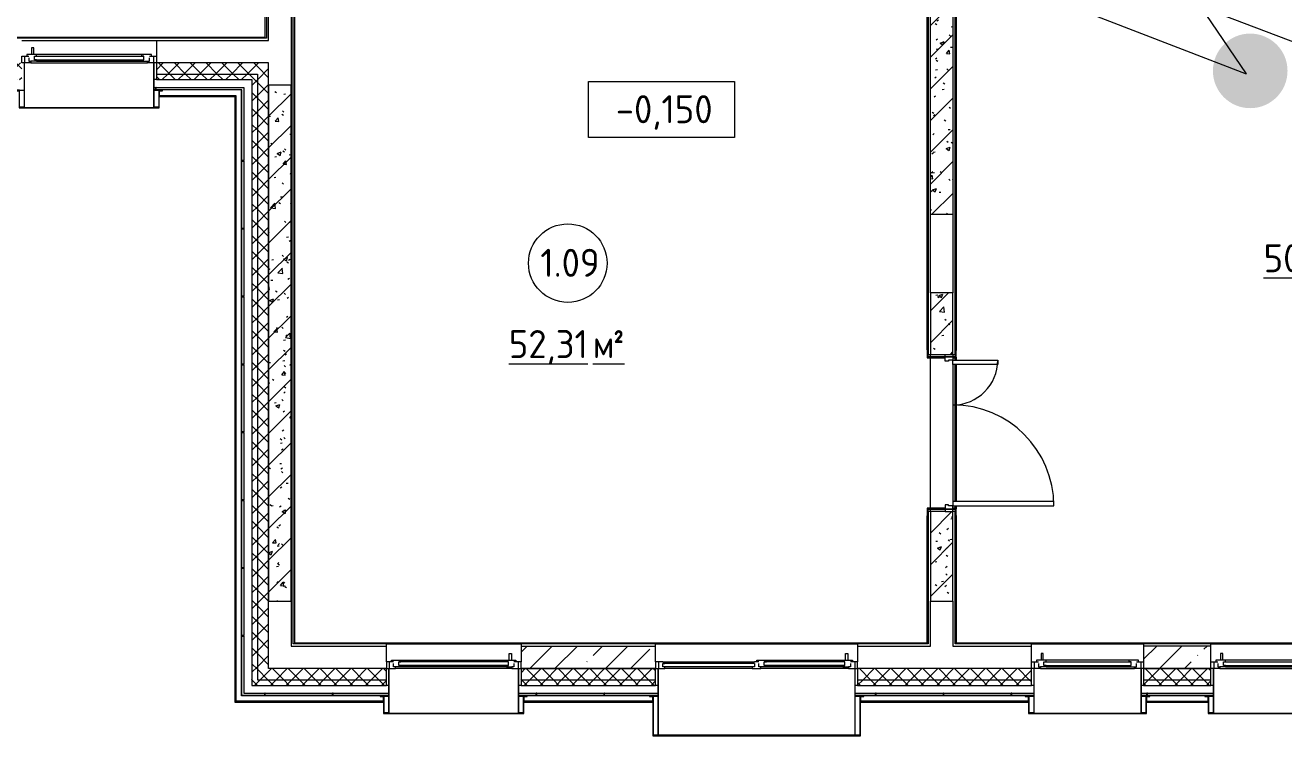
# Model space of a CAD drawing. Header units: millimetres. Extents: x -584918 to 2941280, y 3000189 to 4229862.
# Drawn here: x 178962 to 190182, y 3650331 to 3656666 of the extents above; entities that cross this region are included whole.
import ezdxf

# ---------------------------------------------------------------- set-up
doc = ezdxf.new("R2010")
doc.units = ezdxf.units.MM
doc.linetypes.add('ASVP_Невидимые', pattern=[5, 3, -2])
for name, color, linetype, lineweight in [('_ Окна', 7, 'Continuous', 0), ('Аннотация', 7, 'Continuous', 0), ('Витраж', 7, 'Continuous', 0), ('Двери', 7, 'Continuous', 0), ('Марки помещений', 7, 'Continuous', 0), ('Обобщенные модели', 7, 'Continuous', 0), ('Окна', 7, 'Continuous', 0), ('Отметки', 7, 'Continuous', 0), ('Перекрытие', 7, 'Continuous', 0), ('Стены', 7, 'Continuous', 0), ('Стены внутренние', 7, 'Continuous', 0), ('Стены наружные', 7, 'Continuous', 0), ('Стены несущие', 7, 'Continuous', 0), ('Стены отделка', 7, 'Continuous', 0), ('Стены перегородки', 7, 'Continuous', 0), ('Стены штриховка', 7, 'Continuous', 0), ('экспертиза ДУ', 1, 'Continuous', 0), ('экспертиза ДУ пояснения', 6, 'Continuous', 0)]:
    doc.layers.add(name, color=color, linetype=linetype, lineweight=lineweight)
doc.styles.add('GOST Common_2', font='', dxfattribs={"height": 500})
doc.styles.add('GOST Common_3', font='', dxfattribs={"width": 0.9, "height": 500})
doc.styles.get('GOST Common_2').set_extended_font_data('GOST Common')
doc.styles.get('GOST Common_3').set_extended_font_data('GOST Common')
pattern_1 = [(45, (192051.36, 3643581.32), (-141.4214, 141.4214), [])]
pattern_2 = [(50, (192051.36, 3643581.32), (364.368, -31.8783), [38.1, -419.1]), (355, (192051.36, 3643581.3), (-70.486, 382.113), [30.48, -335.28]), (100.451, (192081.73, 3643578.66), (293.885, 350.2334), [32.38, -356.18]), (46.184, (192051.36, 3643682.9), (542.158, -84.086), [57.15, -628.65]), (96.636, (192096.54, 3643675.9), (474.805, 494.855), [48.57, -534.27]), (351.184, (192051.36, 3643682.9), (474.81, 494.85), [45.72, -502.92]), (21, (192102.16, 3643657.52), (303.2285, -204.5305), [38.1, -419.1]), (326, (192102.16, 3643657.5), (123.604, 368.376), [30.48, -335.28]), (71.451, (192127.43, 3643640.47), (426.834, 163.843), [32.38, -356.18]), (37.5, (192051.36, 3643581.32), (6.1766, 169.11015), [16.764, -314.452, 16.764, -323.596, -336.55]), (37.5, (192051.36, 3643581.32), (6.1766, 169.11015), [-671.576, 16.764, -319.786]), (7.5, (192051.36, 3643581.32), (133.6389, 200.3615), [16.764, -177.292, 16.764, -306.832, -128.27]), (7.5, (192051.36, 3643581.32), (133.6389, 200.3615), [-517.652, 16.764, -111.506]), (327.5, (191938.08, 3643581.32), (271.1818, -11.4584), [16.764, -110.236, 16.764, -379.476, -525.78]), (327.5, (191938.08, 3643581.32), (271.1818, -11.4584), [-523.24, 16.764, -509.016]), (317.5, (191887.28, 3643581.32), (296.2585, 50.853), [16.764, -148.336, 16.764, -246.38, -373.38]), (317.5, (191887.28, 3643581.32), (296.2585, 50.853), [-428.244, 16.764, -356.616])]
pattern_3 = [(45, (192051.36, 3643581.32), (-224.506, 224.506), []), (45, (192275.87, 3643581.32), (-224.506, 224.506), [396.875, -79.375, 3.353, -76.022])]
pattern_4 = [(45, (192051.36, 3643581.3), (-235.732, 235.732), []), (45, (192208.5, 3643581.3), (-235.732, 235.732), [])]
pattern_5 = [(45, (192051.36, 3643581.32), (-70.71068, 70.71068), []), (135, (192051.36, 3643581.32), (-70.71068, -70.71068), [])]

# ---------------------------------------------------------------- blocks, each defined once
blk = doc.blocks.new('ASVP_ДверьДеревянная_2 полотна - Межкомнатная 1300х2000h_полотна_ Г Л _1220 в свету_-7189999-АР Этаж 01')
at = {"layer": 'Двери', "lineweight": 18}
for p, q in [((650, 1000), (610, 1000)), ((610, 1000), (610, 100)), ((650, 100), (650, 1000)), ((-650, 500), (-610, 500)), ((-650, 100), (-650, 500)), ((-610, 500), (-610, 100)), ((-680, 100), (-650, 100)), ((-680, 30), (-680, 100)), ((-640, 30), (-680, 30)), ((-610, 100), (-650, 100)), ((-650, 100), (-650, 60)), ((-650, 60), (-640, 60)), ((-640, 60), (-640, 30)), ((610, 100), (650, 100)), ((650, 60), (640, 60)), ((640, 60), (640, 30)), ((640, 30), (680, 30)), ((680, 100), (650, 100)), ((650, 100), (650, 60)), ((680, 30), (680, 100))]:
    blk.add_line(p, q, dxfattribs=at)
at = {"layer": 'Двери', "linetype": 'ASVP_Невидимые', "lineweight": 18}
for p, q in [((-700, 100), (-680, 100)), ((-700, 30), (-700, 100)), ((-680, 30), (-700, 30)), ((-680, 100), (-680, 30)), ((700, 100), (680, 100)), ((680, 100), (680, 30)), ((680, 30), (700, 30)), ((700, 30), (700, 100))]:
    blk.add_line(p, q, dxfattribs=at)
at = {"layer": 'Двери'}
for centre, radius, start, end in [((650, 100), 900, 90, 180), ((-650, 100), 400, 360, 90)]:
    blk.add_arc(centre, radius, start, end, dxfattribs=at)
blk = doc.blocks.new('ASVP_НАЛИЧНИК МДФ_Двери - Наличник дверной МДФ-V54-АР Этаж 01')
at = {"layer": 'Обобщенные модели'}
for p, q in [((-680, 150), (-680, -1)), ((-670, -5), (-670, 150)), ((670, 150), (670, -5)), ((680, -1), (680, 150)), ((-681, 0), (-740, 0)), ((-740, 0), (-740, -5)), ((-681, -1), (-681, 0)), ((740, 0), (681, 0)), ((681, 0), (681, -1)), ((740, -5), (740, 0)), ((-735, -10), (-675, -10)), ((-680, -1), (-681, -1)), ((675, -10), (735, -10)), ((681, -1), (680, -1))]:
    blk.add_line(p, q, dxfattribs=at)
for centre, start, end in [((-735, -5), 180, 270), ((-675, -5), 270, 360), ((675, -5), 180, 270), ((735, -5), 270, 360)]:
    blk.add_arc(centre, 5, start, end, dxfattribs=at)
blk = doc.blocks.new('ASVP_НАЛИЧНИК МДФ_Двери - Наличник дверной МДФ-7488626-АР Этаж 01')
at = {"layer": 'Обобщенные модели'}
for p, q in [((-681, 0), (-740, 0)), ((-740, 0), (-740, -5)), ((-681, -1), (-681, 0)), ((-680, 20), (-680, -1)), ((-670, -5), (-670, 20)), ((670, 20), (670, -5)), ((680, -1), (680, 20)), ((740, 0), (681, 0)), ((681, 0), (681, -1)), ((740, -5), (740, 0)), ((-735, -10), (-675, -10)), ((-680, -1), (-681, -1)), ((675, -10), (735, -10)), ((681, -1), (680, -1))]:
    blk.add_line(p, q, dxfattribs=at)
for centre, start, end in [((-735, -5), 180, 270), ((-675, -5), 270, 360), ((675, -5), 180, 270), ((735, -5), 270, 360)]:
    blk.add_arc(centre, 5, start, end, dxfattribs=at)
blk = doc.blocks.new('Окно_ПВХ_2Створки_1Фрамуга-верх - ОП_2100_h_х1750_2ст1фр-7975842-АР Этаж 01')
at = {"layer": '_ Окна'}
for p, q in [((-819, 100), (-900, 100)), ((-900, 100), (-900, 40)), ((-900, 40), (-837, 40)), ((-875, 40), (-875, 100)), ((-855, 26), (-855, 40)), ((-770, 26), (-855, 26)), ((-837, 54), (-837, 86)), ((-837, 86), (-819, 86)), ((-819, 86), (-819, 100)), ((-770, 86), (-819, 86)), ((-788, 72), (-788, 40)), ((-770, 72), (-788, 72)), ((-788, 72), (-69, 72)), ((-788, 40), (-770, 40)), ((-788, 40), (-69, 40)), ((-770, 86), (-770, 72)), ((-770, 40), (-770, 26)), ((-87, 86), (-87, 72)), ((-87, 86), (-38, 86)), ((-87, 72), (-69, 72)), ((-87, 40), (-87, 26)), ((-69, 40), (-87, 40)), ((-2, 26), (-87, 26)), ((-69, 72), (-69, 40)), ((38, 100), (-38, 100)), ((-38, 100), (-38, 86)), ((-38, 86), (-20, 86)), ((-20, 86), (-20, 54)), ((-20, 40), (20, 40)), ((-2, 40), (-2, 26)), ((20, 54), (20, 86)), ((20, 86), (38, 86)), ((20, 54), (837, 54)), ((20, 54), (38, 54)), ((38, 40), (20, 40)), ((38, 86), (38, 100)), ((38, 86), (819, 86)), ((38, 54), (38, 40)), ((819, 100), (819, 86)), ((900, 100), (819, 100)), ((819, 86), (837, 86)), ((819, 54), (819, 40)), ((837, 54), (819, 54)), ((837, 40), (819, 40)), ((837, 86), (837, 54)), ((837, 40), (900, 40)), ((875, 40), (875, 100)), ((900, 40), (900, 100))]:
    blk.add_line(p, q, dxfattribs=at)
at = {"layer": 'Окна'}
for p, q in [((-819, 100), (-38, 100)), ((-814, -34), (-814, 26)), ((-794, 26), (-794, -34)), ((-770, 86), (-87, 86)), ((-87, 26), (-770, 26)), ((38, 100), (819, 100)), ((819, 40), (38, 40)), ((-794, -34), (-814, -34))]:
    blk.add_line(p, q, dxfattribs=at)
blk = doc.blocks.new('Окно_ПВХ_1Створка_1Фрамуга-верх - ОП_2100_h_х1150_1ст1фр-7962699-АР Этаж 01')
at = {"layer": '_ Окна'}
for p, q in [((-600, -40), (-537, -40)), ((-600, -100), (-600, -40)), ((-519, -100), (-600, -100)), ((-575, -40), (-575, -100)), ((-555, -26), (-555, -40)), ((-470, -26), (-555, -26)), ((-537, -54), (-537, -86)), ((-537, -86), (-519, -86)), ((-519, -86), (-519, -100)), ((-470, -86), (-519, -86)), ((-488, -40), (-470, -40)), ((-488, -72), (-488, -40)), ((-488, -40), (488, -40)), ((-470, -72), (-488, -72)), ((-488, -72), (488, -72)), ((-470, -40), (-470, -26)), ((-470, -86), (-470, -72)), ((555, -26), (470, -26)), ((470, -40), (470, -26)), ((488, -40), (470, -40)), ((470, -72), (488, -72)), ((470, -86), (470, -72)), ((470, -86), (519, -86)), ((488, -72), (488, -40)), ((519, -86), (537, -86)), ((519, -100), (519, -86)), ((600, -100), (519, -100)), ((537, -40), (600, -40)), ((537, -86), (537, -54)), ((555, -40), (555, -26)), ((575, -40), (575, -100)), ((600, -40), (600, -100))]:
    blk.add_line(p, q, dxfattribs=at)
at = {"layer": 'Окна'}
for p, q in [((-494, 34), (-514, 34)), ((-514, 34), (-514, -26)), ((-494, -26), (-494, 34)), ((-519, -100), (519, -100)), ((470, -26), (-470, -26)), ((-470, -86), (470, -86))]:
    blk.add_line(p, q, dxfattribs=at)
blk = doc.blocks.new('Окно_ПВХ_1Створка_1Фрамуга-верх - ОП_2100_h_х950_1ст1фр-7962698-АР Этаж 01')
at = {"layer": '_ Окна'}
for p, q in [((-500, -40), (-437, -40)), ((-500, -100), (-500, -40)), ((-419, -100), (-500, -100)), ((-475, -40), (-475, -100)), ((-455, -26), (-455, -40)), ((-370, -26), (-455, -26)), ((-437, -54), (-437, -86)), ((-437, -86), (-419, -86)), ((-419, -86), (-419, -100)), ((-370, -86), (-419, -86)), ((-388, -40), (-370, -40)), ((-388, -72), (-388, -40)), ((-388, -40), (388, -40)), ((-370, -72), (-388, -72)), ((-388, -72), (388, -72)), ((-370, -40), (-370, -26)), ((-370, -86), (-370, -72)), ((455, -26), (370, -26)), ((370, -40), (370, -26)), ((388, -40), (370, -40)), ((370, -72), (388, -72)), ((370, -86), (370, -72)), ((370, -86), (419, -86)), ((388, -72), (388, -40)), ((419, -86), (437, -86)), ((419, -100), (419, -86)), ((500, -100), (419, -100)), ((437, -40), (500, -40)), ((437, -86), (437, -54)), ((455, -40), (455, -26)), ((475, -40), (475, -100)), ((500, -40), (500, -100))]:
    blk.add_line(p, q, dxfattribs=at)
at = {"layer": 'Окна'}
for p, q in [((-394, 34), (-414, 34)), ((-414, 34), (-414, -26)), ((-394, -26), (-394, 34)), ((-419, -100), (419, -100)), ((370, -26), (-370, -26)), ((-370, -86), (370, -86))]:
    blk.add_line(p, q, dxfattribs=at)
blk = doc.blocks.new('Окно_ПВХ_1Створка_1Фрамуга-верх - ОП_2100_h_х1150_1ст1фр-7962693-АР Этаж 01')
at = {"layer": '_ Окна'}
for p, q in [((-600, -40), (-537, -40)), ((-600, -100), (-600, -40)), ((-519, -100), (-600, -100)), ((-575, -40), (-575, -100)), ((-555, -26), (-555, -40)), ((-470, -26), (-555, -26)), ((-537, -54), (-537, -86)), ((-537, -86), (-519, -86)), ((-519, -86), (-519, -100)), ((-470, -86), (-519, -86)), ((-488, -40), (-470, -40)), ((-488, -72), (-488, -40)), ((-488, -40), (488, -40)), ((-470, -72), (-488, -72)), ((-488, -72), (488, -72)), ((-470, -40), (-470, -26)), ((-470, -86), (-470, -72)), ((555, -26), (470, -26)), ((470, -40), (470, -26)), ((488, -40), (470, -40)), ((470, -72), (488, -72)), ((470, -86), (470, -72)), ((470, -86), (519, -86)), ((488, -72), (488, -40)), ((519, -86), (537, -86)), ((519, -100), (519, -86)), ((600, -100), (519, -100)), ((537, -40), (600, -40)), ((537, -86), (537, -54)), ((555, -40), (555, -26)), ((575, -40), (575, -100)), ((600, -40), (600, -100))]:
    blk.add_line(p, q, dxfattribs=at)
at = {"layer": 'Окна'}
for p, q in [((-494, 34), (-514, 34)), ((-514, 34), (-514, -26)), ((-494, -26), (-494, 34)), ((-519, -100), (519, -100)), ((470, -26), (-470, -26)), ((-470, -86), (470, -86))]:
    blk.add_line(p, q, dxfattribs=at)
blk = doc.blocks.new('Откос с зашивкой _верх_низ_ - Откос-7944803-АР Этаж 01')
at = {"layer": 'Обобщенные модели'}
for p, q in [((-625, 100), (-625, -50)), ((-575, 100), (-625, 100)), ((-620, -55), (-620, 95)), ((-620, 95), (-575, 95)), ((-580, 100), (-580, -300)), ((-575, 100), (-580, 100)), ((575, 100), (-575, 100)), ((-575, -300), (-575, 100)), ((-575, 95), (-575, 100)), ((-575, 100), (575, 100)), ((580, 100), (575, 100)), ((575, 100), (575, -300)), ((625, 100), (575, 100)), ((575, 100), (575, 95)), ((575, 95), (620, 95)), ((580, -300), (580, 100)), ((620, 95), (620, -55)), ((625, -50), (625, 100)), ((-625, -50), (-655, -50)), ((-655, -50), (-655, -55)), ((-655, -55), (-620, -55)), ((-580, -55), (-620, -55)), ((620, -55), (580, -55)), ((620, -55), (655, -55)), ((655, -50), (625, -50)), ((655, -55), (655, -50))]:
    blk.add_line(p, q, dxfattribs=at)
blk = doc.blocks.new('Откос с зашивкой _верх_низ_ - Откос-7944804-АР Этаж 01')
at = {"layer": 'Обобщенные модели'}
for p, q in [((-925, 300), (-925, -50)), ((-875, 300), (-925, 300)), ((-920, -55), (-920, 295)), ((-920, 295), (-875, 295)), ((-880, 300), (-880, -300)), ((-875, 300), (-880, 300)), ((875, 300), (-875, 300)), ((-875, -300), (-875, 300)), ((-875, 295), (-875, 300)), ((-875, 300), (875, 300)), ((-875, 295), (875, 295)), ((880, 300), (875, 300)), ((875, 300), (875, -300)), ((925, 300), (875, 300)), ((875, 300), (875, 295)), ((875, 295), (920, 295)), ((880, -300), (880, 300)), ((920, 295), (920, -55)), ((925, -50), (925, 300)), ((-925, -50), (-955, -50)), ((-955, -50), (-955, -55)), ((-955, -55), (-920, -55)), ((-880, -55), (-920, -55)), ((920, -55), (880, -55)), ((920, -55), (955, -55)), ((955, -50), (925, -50)), ((955, -55), (955, -50))]:
    blk.add_line(p, q, dxfattribs=at)
blk = doc.blocks.new('Откос с зашивкой _верх_низ_ - Откос-V220-АР Этаж 01')
at = {"layer": 'Обобщенные модели'}
for p, q in [((-625, 100), (-625, -50)), ((-575, 100), (-625, 100)), ((-620, -55), (-620, 95)), ((-620, 95), (-575, 95)), ((-580, 100), (-580, -300)), ((-575, 100), (-580, 100)), ((575, 100), (-575, 100)), ((-575, -300), (-575, 100)), ((-575, 95), (-575, 100)), ((-575, 100), (575, 100)), ((580, 100), (575, 100)), ((575, 100), (575, -300)), ((625, 100), (575, 100)), ((575, 100), (575, 95)), ((575, 95), (620, 95)), ((580, -300), (580, 100)), ((620, 95), (620, -55)), ((625, -50), (625, 100)), ((-625, -50), (-655, -50)), ((-655, -50), (-655, -55)), ((-655, -55), (-620, -55)), ((-580, -55), (-620, -55)), ((620, -55), (580, -55)), ((620, -55), (655, -55)), ((655, -50), (625, -50)), ((655, -55), (655, -50))]:
    blk.add_line(p, q, dxfattribs=at)
blk = doc.blocks.new('Откос с зашивкой _верх_низ_ - Откос-7944806-АР Этаж 01')
at = {"layer": 'Обобщенные модели'}
for p, q in [((-525, 100), (-525, -50)), ((-475, 100), (-525, 100)), ((-520, -55), (-520, 95)), ((-520, 95), (-475, 95)), ((-480, 100), (-480, -300)), ((-475, 100), (-480, 100)), ((475, 100), (-475, 100)), ((-475, -300), (-475, 100)), ((-475, 95), (-475, 100)), ((-475, 100), (475, 100)), ((480, 100), (475, 100)), ((475, 100), (475, -300)), ((525, 100), (475, 100)), ((475, 100), (475, 95)), ((475, 95), (520, 95)), ((480, -300), (480, 100)), ((520, 95), (520, -55)), ((525, -50), (525, 100)), ((-525, -50), (-555, -50)), ((-555, -50), (-555, -55)), ((-555, -55), (-520, -55)), ((-480, -55), (-520, -55)), ((520, -55), (480, -55)), ((520, -55), (555, -55)), ((555, -50), (525, -50)), ((555, -55), (555, -50))]:
    blk.add_line(p, q, dxfattribs=at)
blk = doc.blocks.new('Откос с зашивкой _верх_низ_ - Откос-7944810-АР Этаж 01')
at = {"layer": 'Обобщенные модели'}
for p, q in [((-580, 300), (-580, -100)), ((-575, -100), (-575, 300)), ((575, 300), (575, -100)), ((580, -100), (580, 300)), ((-620, 55), (-655, 55)), ((-655, 55), (-655, 50)), ((-655, 50), (-625, 50)), ((-625, 50), (-625, -100)), ((-620, -95), (-620, 55)), ((-620, 55), (-580, 55)), ((580, 55), (620, 55)), ((655, 55), (620, 55)), ((620, 55), (620, -95)), ((625, -100), (625, 50)), ((625, 50), (655, 50)), ((655, 50), (655, 55)), ((-625, -100), (-575, -100)), ((-575, -95), (-620, -95)), ((-580, -100), (-575, -100)), ((-575, -100), (-575, -95)), ((-575, -100), (575, -100)), ((575, -100), (-575, -100)), ((620, -95), (575, -95)), ((575, -95), (575, -100)), ((575, -100), (580, -100)), ((575, -100), (625, -100))]:
    blk.add_line(p, q, dxfattribs=at)
blk = doc.blocks.new('Окно_ПВХ_1Створка_1Фрамуга-верх - ОП_2100_h_х1150_1ст1фр-7962695-АР Этаж 01')
at = {"layer": '_ Окна'}
for p, q in [((-519, 100), (-600, 100)), ((-600, 100), (-600, 40)), ((-600, 40), (-537, 40)), ((-575, 40), (-575, 100)), ((-555, 26), (-555, 40)), ((-470, 26), (-555, 26)), ((-537, 54), (-537, 86)), ((-537, 86), (-519, 86)), ((-519, 86), (-519, 100)), ((-470, 86), (-519, 86)), ((-488, 72), (-488, 40)), ((-470, 72), (-488, 72)), ((-488, 72), (488, 72)), ((-488, 40), (-470, 40)), ((-488, 40), (488, 40)), ((-470, 86), (-470, 72)), ((-470, 40), (-470, 26)), ((470, 86), (470, 72)), ((470, 86), (519, 86)), ((470, 72), (488, 72)), ((470, 40), (470, 26)), ((488, 40), (470, 40)), ((555, 26), (470, 26)), ((488, 72), (488, 40)), ((519, 100), (519, 86)), ((600, 100), (519, 100)), ((519, 86), (537, 86)), ((537, 86), (537, 54)), ((537, 40), (600, 40)), ((555, 40), (555, 26)), ((575, 40), (575, 100)), ((600, 40), (600, 100))]:
    blk.add_line(p, q, dxfattribs=at)
at = {"layer": 'Окна'}
for p, q in [((-519, 100), (519, 100)), ((-514, -34), (-514, 26)), ((-494, 26), (-494, -34)), ((-470, 86), (470, 86)), ((470, 26), (-470, 26)), ((-494, -34), (-514, -34))]:
    blk.add_line(p, q, dxfattribs=at)
blk = doc.blocks.new('Прямоугольный импост - 5х20 мм  _зазор керамогранита цоколя_-7684918-АР Этаж 01')
at = {"layer": 'Витраж'}
for p, q in [((-2.5, -10), (-2.5, 10)), ((-2.5, 10), (2.5, 10)), ((2.5, 10), (2.5, -10)), ((2.5, -10), (-2.5, -10))]:
    blk.add_line(p, q, dxfattribs=at)
blk = doc.blocks.new('ASVP_Марка_Помещение_ДваЗначения - Номер Площадь-685795-АР Этаж 01')
at = {"layer": 'Марки помещений'}
blk.add_circle((0, 0), 3.5, dxfattribs=at)
blk = doc.blocks.new('Высотные отметки - Рамка-5093-АР Этаж 01')
at = {"layer": 'Аннотация'}
for p, q in [((-6.5, 0), (-6.5, 5)), ((-6.5, 5), (6.5, 5)), ((6.5, 5), (6.5, 0)), ((6.5, 0), (-6.5, 0))]:
    blk.add_line(p, q, dxfattribs=at)

msp = doc.modelspace()

# ---------------------------------------------------------------- hatches: boundary and pattern name
at = {"layer": 'Стены внутренние'}
h = msp.add_hatch(dxfattribs=at)
h.set_pattern_fill('FP_1', color=256, style=0, pattern_type=2)
h.set_pattern_definition(pattern_1)
h.paths.add_polyline_path([(187232.26, 3654980.649), (187232.26, 3657630.649), (187032.26, 3657630.649), (187032.26, 3654980.649)])
h = msp.add_hatch(dxfattribs=at)
h.set_pattern_fill('FP_2', color=256, style=0, pattern_type=2)
h.set_pattern_definition(pattern_2)
h.paths.add_polyline_path([(187232.26, 3654980.649), (187232.26, 3657630.649), (187032.26, 3657630.649), (187032.26, 3654980.649)])
h = msp.add_hatch(dxfattribs=at)
h.set_pattern_fill('FP_1', color=256, style=0, pattern_type=2)
h.set_pattern_definition(pattern_1)
h.paths.add_polyline_path([(187232.26, 3651530.649), (187232.26, 3652330.649), (187032.26, 3652330.649), (187032.26, 3651530.649)])
h.paths.add_polyline_path([(187032.26, 3653730.649), (187232.26, 3653730.649), (187232.26, 3654280.649), (187032.26, 3654280.649), (187032.26, 3653967.747)])
h = msp.add_hatch(dxfattribs=at)
h.set_pattern_fill('FP_2', color=256, style=0, pattern_type=2)
h.set_pattern_definition(pattern_2)
h.paths.add_polyline_path([(187232.26, 3651530.649), (187232.26, 3652330.649), (187032.26, 3652330.649), (187032.26, 3651530.649)])
h.paths.add_polyline_path([(187032.26, 3653730.649), (187232.26, 3653730.649), (187232.26, 3654280.649), (187032.26, 3654280.649), (187032.26, 3653967.747)])
h = msp.add_hatch(dxfattribs=at)
h.set_pattern_fill('FP_30', color=256, style=0, pattern_type=2)
h.set_pattern_definition(pattern_3)
h.paths.add_polyline_path([(183382.26, 3650930.649), (184582.26, 3650930.649), (184582.26, 3651130.649), (183382.26, 3651130.649), (183382.26, 3650944.649)])
h = msp.add_hatch(dxfattribs=at)
h.set_pattern_fill('FP_30', color=256, style=0, pattern_type=2)
h.set_pattern_definition(pattern_3)
h.paths.add_polyline_path([(188932.26, 3650930.649), (189532.26, 3650930.649), (189532.26, 3651130.649), (188932.26, 3651130.649), (188932.26, 3650944.649)])
h.paths.add_polyline_path([(191116.896, 3650930.649), (191732.26, 3650930.649), (191732.26, 3651130.649), (190732.26, 3651130.649), (190732.26, 3650930.649)])
at = {"layer": 'Стены наружные'}
h = msp.add_hatch(dxfattribs=at)
h.set_pattern_fill('FP_57', color=256, style=0, pattern_type=2)
h.set_pattern_definition(pattern_5)
h.paths.add_polyline_path([(175252.757, 3656230.649), (175932.26, 3656230.649), (175932.26, 3656330.649), (174382.26, 3656330.649), (174382.26, 3656230.649), (174832.26, 3656230.649)])
h.paths.add_polyline_path([(177732.26, 3656230.649), (178932.26, 3656230.649), (178932.26, 3656330.649), (177732.26, 3656330.649)])
h.paths.add_polyline_path([(180851.865, 3656230.649), (181032.26, 3656230.649), (181032.26, 3656330.649), (180132.26, 3656330.649), (180132.26, 3656230.649), (180582.26, 3656230.649)])
h.paths.add_polyline_path([(171582.26, 3656230.649), (171582.26, 3656330.649), (170582.26, 3656330.649), (170582.26, 3656230.649), (170586.834, 3656230.649)])
h.paths.add_polyline_path([(173382.26, 3656230.649), (173382.26, 3656330.649), (172782.26, 3656330.649), (172782.26, 3656230.649), (172932.26, 3656230.649)])
h.paths.add_polyline_path([(168782.26, 3656230.649), (168782.26, 3656330.649), (167732.26, 3656330.649), (167733.02, 3656230.649), (168720.465, 3656230.649)])
h = msp.add_hatch(dxfattribs=at)
h.set_pattern_fill('FP_57', color=256, style=0, pattern_type=2)
h.set_pattern_definition(pattern_5)
h.paths.add_polyline_path([(181132.26, 3650930.649), (181132.26, 3656330.649), (181032.26, 3656330.649), (181032.26, 3650930.649)])
h = msp.add_hatch(dxfattribs=at)
h.set_pattern_fill('FP_57', color=256, style=0, pattern_type=2)
h.set_pattern_definition(pattern_5)
h.paths.add_polyline_path([(178932.26, 3656180.649), (178932.26, 3656230.649), (177732.26, 3656230.649), (177732.26, 3656180.649), (178052.311, 3656180.649)])
h.paths.add_polyline_path([(168762.26, 3656180.649), (168782.26, 3656180.649), (168782.26, 3656230.649), (167632.26, 3656230.649), (167632.26, 3656180.649), (168757.26, 3656180.649)])
h.paths.add_polyline_path([(171582.26, 3656180.649), (171582.26, 3656230.649), (170582.26, 3656230.649), (170582.26, 3656180.649), (170602.26, 3656180.649)])
h.paths.add_polyline_path([(180982.26, 3656180.649), (180982.26, 3656230.649), (180132.26, 3656230.649), (180132.26, 3656180.649), (180851.865, 3656180.649)])
h.paths.add_polyline_path([(173382.26, 3656180.649), (173382.26, 3656230.649), (172782.26, 3656230.649), (172782.26, 3656180.649)])
h.paths.add_polyline_path([(174382.26, 3656180.649), (175932.26, 3656180.649), (175932.26, 3656230.649), (174382.26, 3656230.649), (174382.26, 3656186.613)])
h = msp.add_hatch(dxfattribs=at)
h.set_pattern_fill('FP_57', color=256, style=0, pattern_type=2)
h.set_pattern_definition(pattern_5)
h.paths.add_polyline_path([(181032.26, 3650830.649), (181032.26, 3656230.649), (180982.26, 3656230.649), (180982.26, 3650830.649)])
h = msp.add_hatch(dxfattribs=at)
h.set_pattern_fill('FP_6', color=256, style=0, pattern_type=2)
h.set_pattern_definition(pattern_4)
h.paths.add_polyline_path([(180832.26, 3656030.649), (180840.26, 3656030.649), (180840.26, 3656038.649), (180157.26, 3656038.649), (180157.26, 3656030.649)])
h = msp.add_hatch(dxfattribs=at)
h.set_pattern_fill('FP_1', color=256, style=0, pattern_type=2)
h.set_pattern_definition(pattern_1)
h.paths.add_polyline_path([(181132.26, 3651530.649), (181332.26, 3651530.649), (181332.26, 3656130.649), (181132.26, 3656130.649), (181132.26, 3651849.834)])
h = msp.add_hatch(dxfattribs=at)
h.set_pattern_fill('FP_2', color=256, style=0, pattern_type=2)
h.set_pattern_definition(pattern_2)
h.paths.add_polyline_path([(181132.26, 3651530.649), (181332.26, 3651530.649), (181332.26, 3656130.649), (181132.26, 3656130.649), (181132.26, 3651849.834)])
h = msp.add_hatch(dxfattribs=at)
h.set_pattern_fill('FP_6', color=256, style=0, pattern_type=2)
h.set_pattern_definition(pattern_4)
h.paths.add_polyline_path([(180832.26, 3650630.649), (180840.26, 3650630.649), (180840.26, 3656030.649), (180832.26, 3656030.649), (180832.26, 3651849.834)])
h = msp.add_hatch(dxfattribs=at)
h.set_pattern_fill('FP_57', color=256, style=0, pattern_type=2)
h.set_pattern_definition(pattern_5)
h.paths.add_polyline_path([(193532.26, 3650830.649), (194732.26, 3650830.649), (194732.26, 3650930.649), (193532.26, 3650930.649)])
h.paths.add_polyline_path([(181785.05, 3650830.649), (182182.26, 3650830.649), (182182.26, 3650930.649), (181032.26, 3650930.649), (181032.26, 3650830.649), (181132.26, 3650830.649)])
h.paths.add_polyline_path([(188932.26, 3650830.649), (189532.26, 3650830.649), (189532.26, 3650930.649), (188932.26, 3650930.649)])
h.paths.add_polyline_path([(183402.26, 3650830.649), (184582.26, 3650830.649), (184582.26, 3650930.649), (183382.26, 3650930.649), (183382.26, 3650830.649)])
h.paths.add_polyline_path([(191732.26, 3650830.649), (191732.26, 3650930.649), (190732.26, 3650930.649), (190732.26, 3650830.649), (191712.26, 3650830.649)])
h.paths.add_polyline_path([(186402.26, 3650830.649), (187932.26, 3650830.649), (187932.26, 3650930.649), (186382.26, 3650930.649), (186382.26, 3650830.649)])
h = msp.add_hatch(dxfattribs=at)
h.set_pattern_fill('FP_57', color=256, style=0, pattern_type=2)
h.set_pattern_definition(pattern_5)
h.paths.add_polyline_path([(194489.43, 3650780.649), (194832.26, 3650780.649), (194832.26, 3650830.649), (193532.26, 3650830.649), (193532.26, 3650780.649), (193916.45, 3650780.649)])
h.paths.add_polyline_path([(186407.26, 3650780.649), (187932.26, 3650780.649), (187932.26, 3650830.649), (186382.26, 3650830.649), (186382.26, 3650780.649), (186402.26, 3650780.649)])
h.paths.add_polyline_path([(188957.26, 3650780.649), (189532.26, 3650780.649), (189532.26, 3650830.649), (188932.26, 3650830.649), (188932.26, 3650780.649), (188952.26, 3650780.649)])
h.paths.add_polyline_path([(190757.26, 3650780.649), (191732.26, 3650780.649), (191732.26, 3650830.649), (190732.26, 3650830.649), (190732.26, 3650780.649), (190752.26, 3650780.649)])
h.paths.add_polyline_path([(184562.26, 3650780.649), (184582.26, 3650780.649), (184582.26, 3650830.649), (183382.26, 3650830.649), (183382.26, 3650780.649), (184557.26, 3650780.649)])
h.paths.add_polyline_path([(182162.26, 3650780.649), (182182.26, 3650780.649), (182182.26, 3650830.649), (180982.26, 3650830.649), (180982.26, 3650780.649), (182157.26, 3650780.649)])
h = msp.add_hatch(dxfattribs=at)
h.set_pattern_fill('FP_6', color=256, style=0, pattern_type=2)
h.set_pattern_definition(pattern_4)
h.paths.add_polyline_path([(182157.26, 3650630.649), (182157.26, 3650638.649), (180840.26, 3650638.649), (180840.272, 3650630.651), (181785.05, 3650630.649)])
h = msp.add_hatch(dxfattribs=at)
h.set_pattern_fill('FP_6', color=256, style=0, pattern_type=2)
h.set_pattern_definition(pattern_4)
h.paths.add_polyline_path([(184557.26, 3650630.649), (184557.26, 3650638.649), (183407.26, 3650638.649), (183407.26, 3650630.649), (183651.419, 3650630.649)])
h = msp.add_hatch(dxfattribs=at)
h.set_pattern_fill('FP_6', color=256, style=0, pattern_type=2)
h.set_pattern_definition(pattern_4)
h.paths.add_polyline_path([(187384.157, 3650630.649), (187907.26, 3650630.649), (187907.26, 3650638.649), (186407.26, 3650638.649), (186407.26, 3650630.649), (186450.973, 3650630.649)])
h = msp.add_hatch(dxfattribs=at)
h.set_pattern_fill('FP_6', color=256, style=0, pattern_type=2)
h.set_pattern_definition(pattern_4)
h.paths.add_polyline_path([(189250.527, 3650630.649), (189507.26, 3650630.649), (189507.26, 3650638.649), (188957.26, 3650638.649), (188957.26, 3650630.649)])
at = {"layer": 'экспертиза ДУ', "lineweight": 0}
h = msp.add_hatch(color=5, dxfattribs=at)
edge = h.paths.add_edge_path()
edge.add_arc((189882.695, 3656258.994), 332.544, 0, 360)

# ---------------------------------------------------------------- linework, layer by layer
at = {"layer": 'Перекрытие'}
for p, q in [((187032.26, 3653710.649), (187032.26, 3653730.649)), ((187032.26, 3652360.649), (187032.26, 3653700.649)), ((187232.26, 3653640.649), (187232.26, 3652420.649)), ((187032.26, 3652330.649), (187032.26, 3652350.649))]:
    msp.add_line(p, q, dxfattribs=at)
at = {"layer": 'Стены'}
for p, q in [((180112.26, 3656110.649), (180126.26, 3656110.649)), ((180126.26, 3656090.649), (180112.26, 3656090.649)), ((180126.26, 3656090.649), (180126.26, 3656110.649)), ((180131.26, 3656110.649), (180912.26, 3656110.649)), ((180131.26, 3656090.649), (180131.26, 3656110.649)), ((180892.26, 3656090.649), (180131.26, 3656090.649)), ((180892.26, 3655459.649), (180892.26, 3656090.649)), ((180912.26, 3656110.649), (180912.26, 3655459.649)), ((180912.26, 3655459.649), (180892.26, 3655459.649)), ((180892.26, 3654854.649), (180892.26, 3655454.649)), ((180912.26, 3655454.649), (180892.26, 3655454.649)), ((180912.26, 3655454.649), (180912.26, 3654854.649)), ((180912.26, 3654854.649), (180892.26, 3654854.649)), ((180892.26, 3654249.649), (180892.26, 3654849.649)), ((180912.26, 3654849.649), (180892.26, 3654849.649)), ((180912.26, 3654849.649), (180912.26, 3654249.649)), ((180912.26, 3654249.649), (180892.26, 3654249.649)), ((180892.26, 3653644.649), (180892.26, 3654244.649)), ((180912.26, 3654244.649), (180892.26, 3654244.649)), ((180912.26, 3654244.649), (180912.26, 3653644.649)), ((180912.26, 3653644.649), (180892.26, 3653644.649)), ((180892.26, 3653039.649), (180892.26, 3653639.649)), ((180912.26, 3653639.649), (180892.26, 3653639.649)), ((180912.26, 3653639.649), (180912.26, 3653039.649)), ((180912.26, 3653039.649), (180892.26, 3653039.649)), ((180892.26, 3652434.649), (180892.26, 3653034.649)), ((180912.26, 3653034.649), (180892.26, 3653034.649)), ((180912.26, 3653034.649), (180912.26, 3652434.649)), ((180912.26, 3652434.649), (180892.26, 3652434.649)), ((180892.26, 3651829.649), (180892.26, 3652429.649)), ((180912.26, 3652429.649), (180892.26, 3652429.649)), ((180912.26, 3652429.649), (180912.26, 3651829.649)), ((180912.26, 3651829.649), (180892.26, 3651829.649)), ((180892.26, 3651224.649), (180892.26, 3651824.649)), ((180912.26, 3651824.649), (180892.26, 3651824.649)), ((180912.26, 3651824.649), (180912.26, 3651224.649)), ((180912.26, 3651224.649), (180892.26, 3651224.649)), ((180892.26, 3650690.649), (180892.26, 3651219.649)), ((180912.26, 3651219.649), (180892.26, 3651219.649)), ((180912.26, 3651219.649), (180912.26, 3650710.649)), ((181097.26, 3650690.649), (180892.26, 3650690.649)), ((180912.26, 3650710.649), (181097.26, 3650710.649)), ((181097.26, 3650690.649), (181097.26, 3650710.649)), ((181102.26, 3650710.649), (181702.26, 3650710.649)), ((181102.26, 3650690.649), (181102.26, 3650710.649)), ((181702.26, 3650690.649), (181102.26, 3650690.649)), ((181702.26, 3650690.649), (181702.26, 3650710.649)), ((181707.26, 3650710.649), (182202.26, 3650710.649)), ((181707.26, 3650690.649), (181707.26, 3650710.649)), ((182202.26, 3650690.649), (181707.26, 3650690.649)), ((183362.26, 3650710.649), (183517.26, 3650710.649)), ((183517.26, 3650690.649), (183362.26, 3650690.649)), ((183517.26, 3650690.649), (183517.26, 3650710.649)), ((183522.26, 3650710.649), (184122.26, 3650710.649)), ((183522.26, 3650690.649), (183522.26, 3650710.649)), ((184122.26, 3650690.649), (183522.26, 3650690.649)), ((184122.26, 3650690.649), (184122.26, 3650710.649)), ((184127.26, 3650710.649), (184602.26, 3650710.649)), ((184127.26, 3650690.649), (184127.26, 3650710.649)), ((184602.26, 3650690.649), (184127.26, 3650690.649)), ((186362.26, 3650710.649), (186542.26, 3650710.649)), ((186542.26, 3650690.649), (186362.26, 3650690.649)), ((186542.26, 3650690.649), (186542.26, 3650710.649)), ((186547.26, 3650710.649), (187147.26, 3650710.649)), ((186547.26, 3650690.649), (186547.26, 3650710.649)), ((187147.26, 3650690.649), (186547.26, 3650690.649)), ((187147.26, 3650690.649), (187147.26, 3650710.649)), ((187152.26, 3650710.649), (187752.26, 3650710.649)), ((187152.26, 3650690.649), (187152.26, 3650710.649)), ((187752.26, 3650690.649), (187152.26, 3650690.649)), ((187752.26, 3650690.649), (187752.26, 3650710.649)), ((187757.26, 3650710.649), (187952.26, 3650710.649)), ((187757.26, 3650690.649), (187757.26, 3650710.649)), ((187952.26, 3650690.649), (187757.26, 3650690.649)), ((188912.26, 3650710.649), (188962.26, 3650710.649)), ((188962.26, 3650690.649), (188912.26, 3650690.649)), ((188962.26, 3650690.649), (188962.26, 3650710.649)), ((188967.26, 3650710.649), (189552.26, 3650710.649)), ((188967.26, 3650690.649), (188967.26, 3650710.649)), ((189552.26, 3650690.649), (188967.26, 3650690.649))]:
    msp.add_line(p, q, dxfattribs=at)
at = {"layer": 'Стены внутренние'}
for p, q in [((181102.26, 3656560.649), (181102.26, 3665300.649)), ((181362.26, 3659900.649), (181362.26, 3651160.649)), ((187002.26, 3653770.649), (187002.26, 3658360.649)), ((187262.26, 3658100.649), (187262.26, 3653765.649)), ((175462.26, 3656560.649), (181102.26, 3656560.649)), ((180132.26, 3656530.649), (180132.26, 3656390.649)), ((187002.26, 3653770.649), (187007.26, 3653770.649)), ((187252.26, 3653680.649), (187252.26, 3653700.649)), ((187262.26, 3653705.649), (187262.26, 3653680.649)), ((187252.26, 3652420.649), (187252.26, 3653640.649)), ((187262.26, 3653640.649), (187262.26, 3652420.649)), ((187252.26, 3652360.649), (187252.26, 3652380.649)), ((187262.26, 3652380.649), (187262.26, 3652355.649)), ((187002.26, 3651160.649), (187002.26, 3652290.649)), ((187002.26, 3652290.649), (187007.26, 3652290.649)), ((187262.26, 3652295.649), (187262.26, 3651160.649)), ((181362.26, 3651160.649), (187002.26, 3651160.649)), ((182182.26, 3651150.649), (183382.26, 3651150.649)), ((182182.26, 3650990.649), (182182.26, 3651130.649)), ((184582.26, 3651150.649), (186382.26, 3651150.649)), ((186382.26, 3651130.649), (186382.26, 3650990.649)), ((187262.26, 3651160.649), (194502.26, 3651160.649)), ((187932.26, 3651150.649), (188932.26, 3651150.649)), ((187932.26, 3650990.649), (187932.26, 3651130.649)), ((189532.26, 3651150.649), (190732.26, 3651150.649))]:
    msp.add_line(p, q, dxfattribs=at)
at = {"layer": 'Стены наружные'}
for p, q in [((180132.26, 3656180.649), (180112.26, 3656180.649)), ((180112.26, 3656088.649), (180157.26, 3656088.649)), ((182202.26, 3650780.649), (182182.26, 3650780.649)), ((183382.26, 3650780.649), (183362.26, 3650780.649)), ((184602.26, 3650780.649), (184582.26, 3650780.649)), ((186382.26, 3650780.649), (186362.26, 3650780.649)), ((187952.26, 3650780.649), (187932.26, 3650780.649)), ((188932.26, 3650780.649), (188912.26, 3650780.649)), ((189552.26, 3650780.649), (189532.26, 3650780.649)), ((182157.26, 3650688.649), (182202.26, 3650688.649)), ((183362.26, 3650688.649), (183407.26, 3650688.649)), ((184557.26, 3650688.649), (184602.26, 3650688.649)), ((186362.26, 3650688.649), (186407.26, 3650688.649)), ((187907.26, 3650688.649), (187952.26, 3650688.649)), ((188912.26, 3650688.649), (188957.26, 3650688.649)), ((189507.26, 3650688.649), (189552.26, 3650688.649))]:
    msp.add_line(p, q, dxfattribs=at)
at = {"layer": 'Стены несущие'}
for p, q in [((187032.26, 3654980.649), (187032.26, 3657630.649)), ((187232.26, 3657630.649), (187232.26, 3654980.649)), ((181332.26, 3656130.649), (181132.26, 3656130.649)), ((181132.26, 3656130.649), (181132.26, 3651530.649)), ((181332.26, 3651530.649), (181332.26, 3656130.649)), ((187032.26, 3654980.649), (187232.26, 3654980.649)), ((187232.26, 3654280.649), (187032.26, 3654280.649)), ((187032.26, 3654280.649), (187032.26, 3653730.649)), ((187232.26, 3653730.649), (187232.26, 3654280.649)), ((187032.26, 3653730.649), (187162.26, 3653730.649)), ((187162.26, 3652330.649), (187032.26, 3652330.649)), ((187032.26, 3652330.649), (187032.26, 3651530.649)), ((187232.26, 3651530.649), (187232.26, 3652330.649)), ((181132.26, 3651530.649), (181332.26, 3651530.649)), ((187032.26, 3651530.649), (187232.26, 3651530.649)), ((183382.26, 3651130.649), (184582.26, 3651130.649)), ((183382.26, 3651130.649), (183382.26, 3650990.649)), ((184582.26, 3650990.649), (184582.26, 3651130.649)), ((188932.26, 3651130.649), (188932.26, 3650990.649)), ((189532.26, 3651130.649), (188932.26, 3651130.649)), ((189532.26, 3650990.649), (189532.26, 3651130.649)), ((183382.26, 3650930.649), (184582.26, 3650930.649)), ((184582.26, 3650930.649), (183382.26, 3650930.649)), ((188932.26, 3650930.649), (189532.26, 3650930.649)), ((189532.26, 3650930.649), (188932.26, 3650930.649))]:
    msp.add_line(p, q, dxfattribs=at)
at = {"layer": 'Стены отделка'}
for p, q in [((181112.26, 3665310.649), (181112.26, 3656550.649)), ((181352.26, 3651150.649), (181352.26, 3659910.649)), ((187012.26, 3658350.649), (187012.26, 3653730.649)), ((187252.26, 3653730.649), (187252.26, 3658110.649)), ((181132.26, 3656530.649), (181132.26, 3656780.649)), ((181332.26, 3656780.649), (181332.26, 3651130.649)), ((181112.26, 3656550.649), (175452.26, 3656550.649)), ((178932.26, 3656530.649), (181132.26, 3656530.649)), ((180890.26, 3656088.649), (180157.26, 3656088.649)), ((180157.26, 3656088.649), (180157.26, 3656030.649)), ((180890.26, 3650688.649), (180890.26, 3656088.649)), ((180157.26, 3656030.649), (180832.26, 3656030.649)), ((180832.26, 3656030.649), (180832.26, 3650630.649)), ((187032.26, 3654280.649), (187032.26, 3654980.649)), ((187232.26, 3654980.649), (187232.26, 3654280.649)), ((187012.26, 3653730.649), (187032.26, 3653730.649)), ((187232.26, 3653730.649), (187252.26, 3653730.649)), ((187032.26, 3652330.649), (187012.26, 3652330.649)), ((187012.26, 3652330.649), (187012.26, 3651150.649)), ((187252.26, 3652330.649), (187232.26, 3652330.649)), ((187252.26, 3651150.649), (187252.26, 3652330.649)), ((187032.26, 3651130.649), (187032.26, 3651530.649)), ((187232.26, 3651530.649), (187232.26, 3651130.649)), ((181332.26, 3651130.649), (182182.26, 3651130.649)), ((182182.26, 3651150.649), (181352.26, 3651150.649)), ((182182.26, 3651130.649), (182182.26, 3651150.649)), ((184582.26, 3651150.649), (183382.26, 3651150.649)), ((183382.26, 3651150.649), (183382.26, 3651130.649)), ((184582.26, 3651130.649), (184582.26, 3651150.649)), ((187012.26, 3651150.649), (186382.26, 3651150.649)), ((186382.26, 3651150.649), (186382.26, 3651130.649)), ((186382.26, 3651130.649), (187032.26, 3651130.649)), ((187232.26, 3651130.649), (187932.26, 3651130.649)), ((187932.26, 3651150.649), (187252.26, 3651150.649)), ((187932.26, 3651130.649), (187932.26, 3651150.649)), ((189532.26, 3651150.649), (188932.26, 3651150.649)), ((188932.26, 3651150.649), (188932.26, 3651130.649)), ((189532.26, 3651130.649), (189532.26, 3651150.649)), ((182157.26, 3650688.649), (180890.26, 3650688.649)), ((182157.26, 3650630.649), (182157.26, 3650688.649)), ((184557.26, 3650688.649), (183407.26, 3650688.649)), ((183407.26, 3650688.649), (183407.26, 3650630.649)), ((184557.26, 3650630.649), (184557.26, 3650688.649)), ((187907.26, 3650688.649), (186407.26, 3650688.649)), ((186407.26, 3650688.649), (186407.26, 3650630.649)), ((187907.26, 3650630.649), (187907.26, 3650688.649)), ((189507.26, 3650688.649), (188957.26, 3650688.649)), ((188957.26, 3650688.649), (188957.26, 3650630.649)), ((189507.26, 3650630.649), (189507.26, 3650688.649)), ((180832.26, 3650630.649), (182157.26, 3650630.649)), ((183407.26, 3650630.649), (184557.26, 3650630.649)), ((186407.26, 3650630.649), (187907.26, 3650630.649)), ((188957.26, 3650630.649), (189507.26, 3650630.649))]:
    msp.add_line(p, q, dxfattribs=at)
at = {"layer": 'Стены перегородки'}
for p, q in [((181132.26, 3656330.649), (180132.26, 3656330.649)), ((180132.26, 3656330.649), (180132.26, 3656180.649)), ((181132.26, 3650930.649), (181132.26, 3656330.649)), ((180132.26, 3656180.649), (180982.26, 3656180.649)), ((180982.26, 3656180.649), (180982.26, 3650780.649)), ((182182.26, 3650930.649), (181132.26, 3650930.649)), ((182182.26, 3650780.649), (182182.26, 3650930.649)), ((183382.26, 3650930.649), (183382.26, 3650780.649)), ((184582.26, 3650780.649), (184582.26, 3650930.649)), ((187932.26, 3650930.649), (186382.26, 3650930.649)), ((186382.26, 3650930.649), (186382.26, 3650780.649)), ((187932.26, 3650780.649), (187932.26, 3650930.649)), ((188932.26, 3650930.649), (188932.26, 3650780.649)), ((189532.26, 3650780.649), (189532.26, 3650930.649)), ((180982.26, 3650780.649), (182182.26, 3650780.649)), ((183382.26, 3650780.649), (184582.26, 3650780.649)), ((186382.26, 3650780.649), (187932.26, 3650780.649)), ((188932.26, 3650780.649), (189532.26, 3650780.649))]:
    msp.add_line(p, q, dxfattribs=at)
at = {"layer": 'Стены штриховка'}
for p, q in [((180132.26, 3656230.649), (181032.26, 3656230.649)), ((181032.26, 3656230.649), (181032.26, 3650830.649)), ((180157.26, 3656038.649), (180840.26, 3656038.649)), ((180840.26, 3656038.649), (180840.26, 3650638.649)), ((180840.26, 3656030.649), (180832.26, 3656030.649)), ((181032.26, 3650830.649), (182182.26, 3650830.649)), ((183382.26, 3650830.649), (184582.26, 3650830.649)), ((186382.26, 3650830.649), (187932.26, 3650830.649)), ((188932.26, 3650830.649), (189532.26, 3650830.649)), ((182157.26, 3650638.649), (180840.26, 3650638.649)), ((184557.26, 3650638.649), (183407.26, 3650638.649)), ((187907.26, 3650638.649), (186407.26, 3650638.649)), ((188957.26, 3650638.649), (189507.26, 3650638.649))]:
    msp.add_line(p, q, dxfattribs=at)
at = {"layer": 'экспертиза ДУ'}
for points in [[(123227.279, 3681908.128), (189847.897, 3656232.574)], [(190835.323, 3656300.188), (123227.279, 3681908.128)]]:
    msp.add_lwpolyline(points, dxfattribs=at)
at = {"layer": 'экспертиза ДУ пояснения'}
msp.add_lwpolyline([(152813.643, 3710722.104), (189847.897, 3656232.574)], dxfattribs=at)

# ---------------------------------------------------------------- block references
at = {"layer": 'Витраж', "extrusion": (0, 0, -1)}
for p in [(-180128.76, 3656100.649), (-181099.76, 3650700.649), (-181704.76, 3650700.649), (-183519.76, 3650700.649), (-184124.76, 3650700.649), (-186544.76, 3650700.649), (-187149.76, 3650700.649), (-187754.76, 3650700.649), (-188964.76, 3650700.649)]:
    msp.add_blockref('Прямоугольный импост - 5х20 мм  _зазор керамогранита цоколя_-7684918-АР Этаж 01', p, dxfattribs=at)
at = {"layer": 'Витраж', "extrusion": (0, 0, -1), "rotation": 270.0000000000001}
for p in [(-180902.26, 3655457.149), (-180902.26, 3654852.149), (-180902.26, 3654247.149), (-180902.26, 3653642.149), (-180902.26, 3653037.149), (-180902.26, 3652432.149), (-180902.26, 3651827.149), (-180902.26, 3651222.149)]:
    msp.add_blockref('Прямоугольный импост - 5х20 мм  _зазор керамогранита цоколя_-7684918-АР Этаж 01', p, dxfattribs=at)
at = {"layer": 'Двери', "rotation": 269.9999999999999}
msp.add_blockref('ASVP_ДверьДеревянная_2 полотна - Межкомнатная 1300х2000h_полотна_ Г Л _1220 в свету_-7189999-АР Этаж 01', (187132.26, 3653030.649), dxfattribs=at)
at = {"layer": 'Марки помещений', "xscale": 99.99999999999993, "yscale": 99.99999999999993, "zscale": 99.99999999999993}
msp.add_blockref('ASVP_Марка_Помещение_ДваЗначения - Номер Площадь-685795-АР Этаж 01', (183799.362, 3654544.97), dxfattribs=at)
at = {"layer": 'Обобщенные модели'}
msp.add_blockref('Откос с зашивкой _верх_низ_ - Откос-7944810-АР Этаж 01', (179532.26, 3656030.649), dxfattribs=at)
for name, p, rotation in [('ASVP_НАЛИЧНИК МДФ_Двери - Наличник дверной МДФ-V54-АР Этаж 01', (187012.26, 3653030.649), 269.9999999999999), ('ASVP_НАЛИЧНИК МДФ_Двери - Наличник дверной МДФ-7488626-АР Этаж 01', (187252.26, 3653030.649), 89.99999999999972), ('Откос с зашивкой _верх_низ_ - Откос-7944803-АР Этаж 01', (182782.26, 3650630.649), 180), ('Откос с зашивкой _верх_низ_ - Откос-7944804-АР Этаж 01', (185482.26, 3650630.649), 180), ('Откос с зашивкой _верх_низ_ - Откос-7944806-АР Этаж 01', (188432.26, 3650630.649), 180), ('Откос с зашивкой _верх_низ_ - Откос-V220-АР Этаж 01', (190132.26, 3650630.649), 180)]:
    msp.add_blockref(name, p, dxfattribs=dict(at, rotation=rotation))
at = {"layer": 'Окна'}
for name, p in [('Окно_ПВХ_1Створка_1Фрамуга-верх - ОП_2100_h_х1150_1ст1фр-7962693-АР Этаж 01', (179532.26, 3656430.649)), ('Окно_ПВХ_1Створка_1Фрамуга-верх - ОП_2100_h_х950_1ст1фр-7962698-АР Этаж 01', (188432.26, 3651030.649)), ('Окно_ПВХ_1Створка_1Фрамуга-верх - ОП_2100_h_х1150_1ст1фр-7962699-АР Этаж 01', (190132.26, 3651030.649))]:
    msp.add_blockref(name, p, dxfattribs=at)
at = {"layer": 'Окна', "rotation": 180}
for name, p in [('Окно_ПВХ_1Створка_1Фрамуга-верх - ОП_2100_h_х1150_1ст1фр-7962695-АР Этаж 01', (182782.26, 3651030.649)), ('Окно_ПВХ_2Створки_1Фрамуга-верх - ОП_2100_h_х1750_2ст1фр-7975842-АР Этаж 01', (185482.26, 3651030.649))]:
    msp.add_blockref(name, p, dxfattribs=at)
at = {"layer": 'Отметки', "xscale": 99.99999999999993, "yscale": 99.99999999999993, "zscale": 99.99999999999993}
msp.add_blockref('Высотные отметки - Рамка-5093-АР Этаж 01', (184634.374, 3655665.699), dxfattribs=at)

# ---------------------------------------------------------------- texts
at = {"layer": 'Марки помещений', "char_height": 250, "attachment_point": 1}
for s, insert, width, style in [('\\L50,73 ', (190002.295, 3654713.887), 966.83512, 'GOST Common_2'), ('1.09', (183554.554, 3654672.695), 606.07575, 'GOST Common_2'), ('\\L52,31 ', (183273.768, 3653948.165), 909.11362, 'GOST Common_2'), ('\\L\\fGOST Common|b0|i0|c238|p34|;\\W.9;\\L²', (184202.456, 3653948.165), 165.94931, 'GOST Common_3'), ('\\L\\fGOST Common|b0|i0|c204|p34|;\\W.9;\\Lм', (184023.862, 3653948.165), 216.45562, 'GOST Common_2')]:
    msp.add_mtext(s, dxfattribs=dict(at, insert=insert, width=width, style=style))
at = {"layer": 'Отметки', "insert": (184227.069, 3656042.406), "char_height": 250, "width": 977.53229, "attachment_point": 1, "line_spacing_factor": 1.022761, "style": 'GOST Common_2'}
msp.add_mtext('-0,150', dxfattribs=at)

doc.saveas('drawing.dxf')
